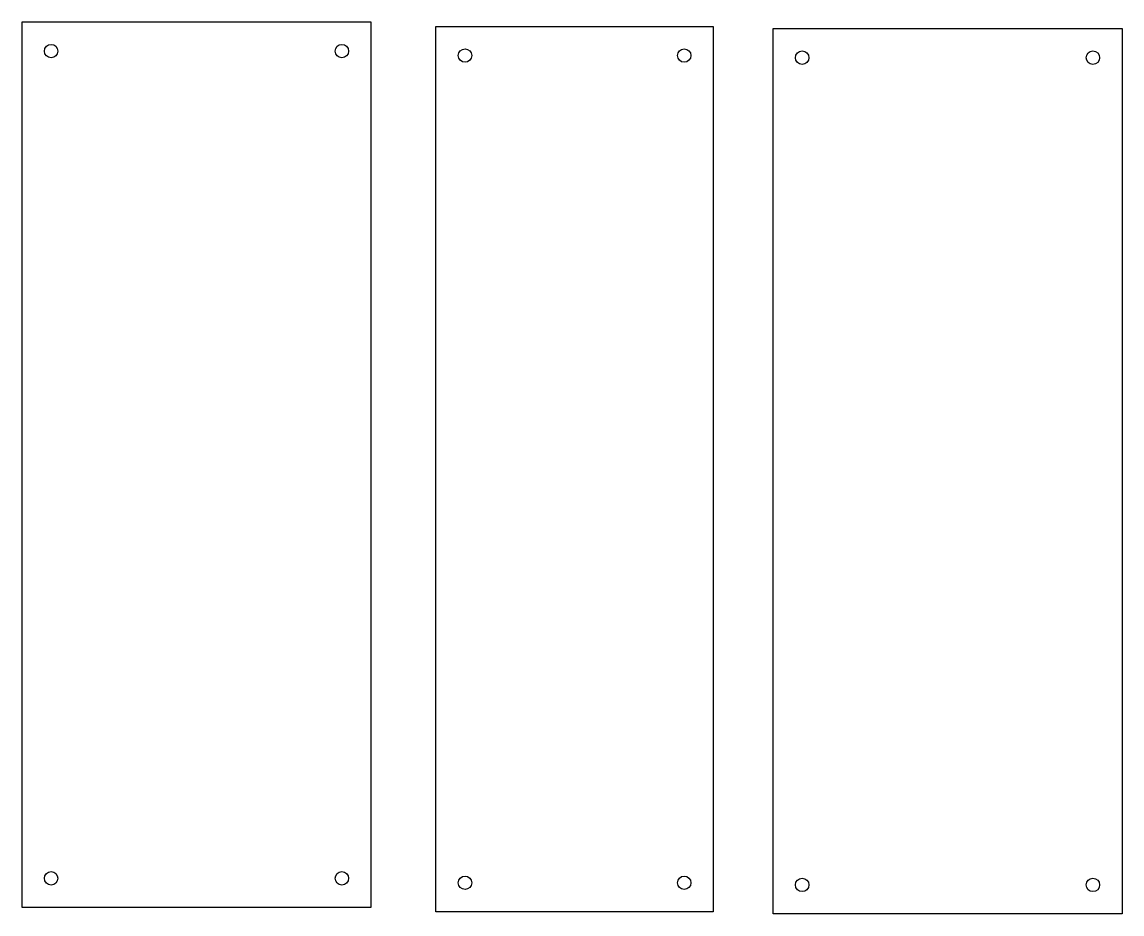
# Model space of a CAD drawing. Header units: millimetres. Extents: x -73 to 173, y -144 to 56.
import ezdxf

# ---------------------------------------------------------------- set-up
doc = ezdxf.new("R2010")
doc.units = ezdxf.units.MM
doc.layers.get('0').update_dxf_attribs({"linetype": 'CONTINUOUS'})

msp = doc.modelspace()

# ---------------------------------------------------------------- linework, layer by layer
for points in [[(-73.25, 55.96), (4.75, 55.96), (4.75, -142.04), (-73.25, -142.04)], [(19.28, 54.96), (81.28, 54.96), (81.28, -143.04), (19.28, -143.04)], [(94.65, 54.48), (172.65, 54.48), (172.65, -143.52), (94.65, -143.52)]]:
    msp.add_lwpolyline(points, close=True)
for centre in [(-66.75, 49.46), (-1.75, 49.46), (25.78, 48.46), (74.78, 48.46), (101.15, 47.98), (166.15, 47.98), (-66.75, -135.54), (-1.75, -135.54), (25.78, -136.54), (74.78, -136.54), (101.15, -137.02), (166.15, -137.02)]:
    msp.add_circle(centre, 1.5)

doc.saveas('drawing.dxf')
